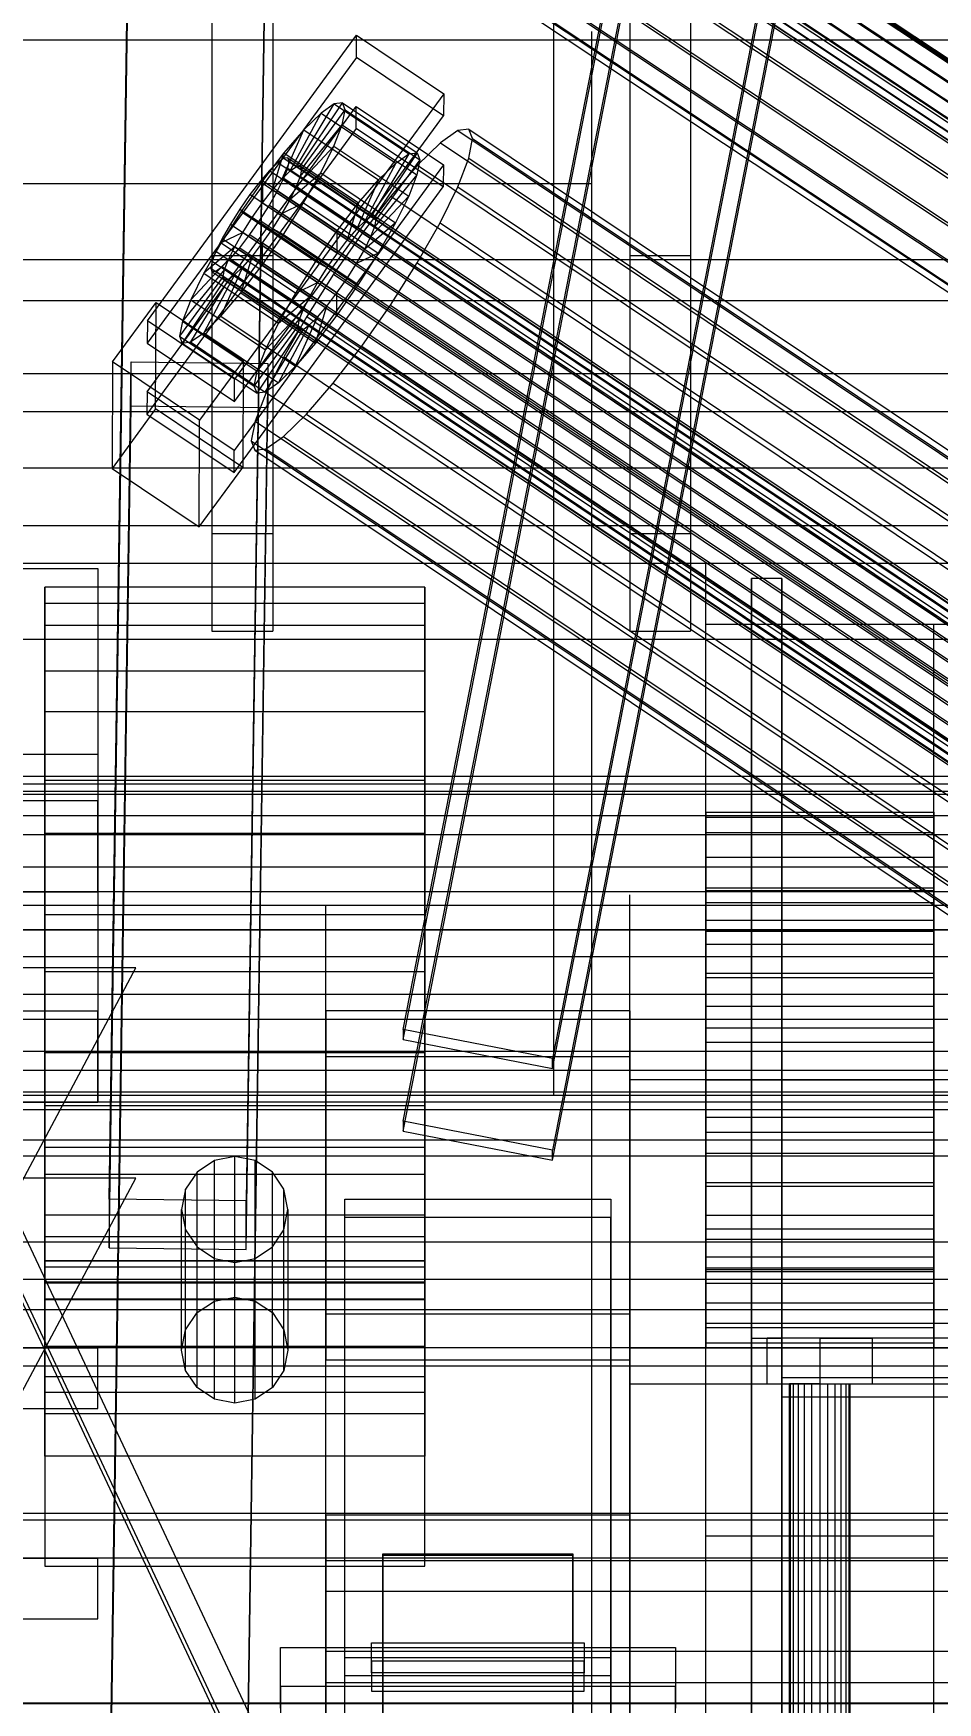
# Model space of a CAD drawing. Header units: millimetres. Extents: x -1970 to 34302, y -65268 to 6837.
# Drawn here: x -388.5 to -269.5, y -34899.9 to -34680.3 of the extents above; entities that cross this region are included whole.
import ezdxf

# ---------------------------------------------------------------- set-up
doc = ezdxf.new("R2010")
doc.units = ezdxf.units.MM
for name, color, linetype, lineweight in [('COTAS_O', 1, 'Continuous', 0), ('frontal_briquetadora', 7, 'Continuous', 0), ('frontal_C01', 7, 'Continuous', 0), ('frontal_C02', 7, 'Continuous', 0), ('frontal_C05', 7, 'Continuous', 0), ('frontal_C05-C07', 7, 'Continuous', 0), ('frontal_C07', 7, 'Continuous', 0), ('frontal_mezcladora', 7, 'Continuous', 0), ('frontal_tolva-C01', 7, 'Continuous', 0), ('frontal_tolva_provisional', 7, 'Continuous', 0)]:
    doc.layers.add(name, color=color, linetype=linetype, lineweight=lineweight)
doc.dimstyles.new('R19_100', dxfattribs={"dimtxt": 250, "dimasz": 150, "dimexe": 150, "dimexo": 80, "dimgap": 100, "dimtad": 1, "dimtih": 1, "dimtoh": 1, "dimdsep": 46, "dimcen": 0.09, "dimadec": 0, "dimazin": 0, "dimtfac": 1, "dimtdec": 4, "dimtofl": 0, "dimtmove": 0, "dimatfit": 3, "dimfxl": 1, "dimtolj": 1, "dimtzin": 0, "dimarcsym": 0})

# ---------------------------------------------------------------- blocks, each defined once
blk = doc.blocks.new('*D38')
at = {"layer": 'COTAS_O', "color": 0, "lineweight": -2, "transparency": 16777216}
for p, q in [((-570, -33700), (200, -33700)), ((50, -34750), (50, -33850)), ((-570, -34900), (200, -34900))]:
    blk.add_line(p, q, dxfattribs=at)
at = {"layer": 'COTAS_O', "color": 0, "transparency": 16777216}
for points in [[(25, -33850), (75, -33850), (50, -33700)], [(25, -34750), (75, -34750), (50, -34900)]]:
    blk.add_solid(points, dxfattribs=at)
at = {"layer": 'Defpoints', "color": 0, "transparency": 16777216}
for p in [(-650, -33700), (50, -33700), (-650, -34900)]:
    blk.add_point(p, dxfattribs=at)
blk = doc.blocks.new('*D39')
at = {"layer": 'COTAS_O', "color": 0, "lineweight": -2, "transparency": 16777216}
for p, q in [((-650, -34820), (-650, -34050)), ((650, -34820), (650, -34050)), ((-500, -34200), (500, -34200))]:
    blk.add_line(p, q, dxfattribs=at)
at = {"layer": 'COTAS_O', "color": 0, "transparency": 16777216}
for points in [[(-500, -34175), (-500, -34225), (-650, -34200)], [(500, -34175), (500, -34225), (650, -34200)]]:
    blk.add_solid(points, dxfattribs=at)
at = {"layer": 'Defpoints', "color": 0, "transparency": 16777216}
for p in [(650, -34200), (-650, -34900), (650, -34900)]:
    blk.add_point(p, dxfattribs=at)

msp = doc.modelspace()

# ---------------------------------------------------------------- linework, layer by layer
at = {"layer": 'frontal_briquetadora'}
for p, q in [((-315, -34700), (-315, -34680)), ((-430, -34700), (-315, -34700)), ((-315, -34710), (-315, -34700)), ((-430, -34710), (-315, -34710)), ((-315, -34750), (-315, -34710)), ((-315, -35000), (-315, -34710)), ((-1330, -34750), (340, -34750)), ((-430, -34750), (-315, -34750)), ((-1330, -34760), (340, -34760))]:
    msp.add_line(p, q, dxfattribs=at)
at = {"layer": 'frontal_C01'}
for p, q in [((-361.332, -34621.88), (-147.533, -34763.784)), ((-363.648, -34625.756), (-149.85, -34767.66)), ((-362.578, -34623.852), (-148.779, -34765.756)), ((-360.017, -34625.738), (-146.218, -34767.642)), ((-358.68, -34623.832), (-144.881, -34765.737)), ((-364.471, -34627.462), (-150.672, -34769.367)), ((-361.352, -34627.447), (-147.554, -34769.351)), ((-365.168, -34629.838), (-151.369, -34771.743)), ((-364.989, -34628.855), (-151.191, -34770.759)), ((-363.664, -34629.831), (-149.865, -34771.735)), ((-362.596, -34628.843), (-148.798, -34770.747)), ((-349.002, -34629.887), (-164.693, -34752.219)), ((-364.995, -34630.346), (-151.196, -34772.251)), ((-364.482, -34630.344), (-150.683, -34772.248)), ((-352.519, -34635.453), (-168.21, -34757.784)), ((-341.52, -34635.398), (-157.211, -34757.729)), ((-355.541, -34640.826), (-171.232, -34763.158)), ((-345.291, -34640.775), (-160.982, -34763.106)), ((-378.512, -34833.675), (-375.644, -34641.727)), ((-357.646, -34641.968), (-360.514, -34833.916)), ((-357.863, -34645.642), (-173.554, -34767.973)), ((-349.061, -34645.598), (-164.752, -34767.93)), ((-378.512, -34840.078), (-375.644, -34648.131)), ((-360.514, -34840.32), (-357.646, -34648.372)), ((-359.326, -34649.572), (-175.016, -34771.903)), ((-352.572, -34649.538), (-168.263, -34771.87)), ((-359.83, -34652.348), (-175.521, -34774.68)), ((-359.341, -34653.782), (-175.032, -34776.113)), ((-357.893, -34653.774), (-173.584, -34776.106)), ((-355.584, -34652.327), (-171.275, -34774.658)), ((-480, -34775.137), (-380, -34775.137)), ((-380, -34775.137), (-380, -34808.934)), ((-380, -34775.137), (-380, -34820.934)), ((-380, -34808.934), (-480, -34808.934)), ((-380, -34820.934), (-380, -34808.934)), ((-480, -34820.934), (-380, -34820.934)), ((430, -34820.934), (-430, -34820.934)), ((430, -34825.934), (-430, -34825.934)), ((-425, -34827.992), (425, -34827.992)), ((-430, -34933.934), (-375, -34830.934)), ((-375, -34830.934), (-430, -34830.934)), ((-360.514, -34833.916), (-378.512, -34833.675)), ((-378.512, -34833.675), (-378.512, -34840.078)), ((-360.514, -34840.32), (-360.514, -34833.916)), ((425, -34839.36), (-425, -34839.36)), ((-378.512, -34840.078), (-360.514, -34840.32)), ((425, -34844.257), (-425, -34844.257)), ((-425, -34855.625), (425, -34855.625)), ((430, -34875.934), (-430, -34875.934)), ((-480, -34880.934), (-380, -34880.934)), ((430, -34880.934), (-430, -34880.934)), ((-380, -34888.934), (-380, -34880.934)), ((-480, -34888.934), (-380, -34888.934))]:
    msp.add_line(p, q, dxfattribs=at)
at = {"layer": 'frontal_C02'}
for p, q in [((-373.501, -34718.097), (-345.969, -34680.504)), ((-345.981, -34683.427), (-345.969, -34680.504)), ((-345.969, -34680.504), (-334.501, -34688.187)), ((-345.981, -34683.427), (-373.513, -34721.02)), ((-334.513, -34691.11), (-345.981, -34683.427)), ((-334.501, -34688.187), (-362.033, -34725.78)), ((-353.378, -34697.714), (-347.835, -34689.393)), ((-347.835, -34689.393), (-348.918, -34689.54)), ((-347.835, -34689.393), (-338.005, -34695.979)), ((-347.47, -34690.323), (-347.835, -34689.393)), ((-334.501, -34688.187), (-334.513, -34691.11)), ((-373.539, -34727.449), (-346.008, -34689.857)), ((-362.045, -34728.703), (-334.513, -34691.11)), ((-354.71, -34698.36), (-350.645, -34690.755)), ((-353.892, -34697.784), (-348.918, -34689.54)), ((-353.205, -34698.155), (-347.47, -34690.323)), ((-350.645, -34690.755), (-352.899, -34692.954)), ((-348.918, -34689.54), (-350.645, -34690.755)), ((-350.645, -34690.755), (-340.816, -34697.341)), ((-348.918, -34689.54), (-339.088, -34696.126)), ((-347.847, -34692.267), (-347.47, -34690.323)), ((-347.47, -34690.323), (-337.64, -34696.909)), ((-346.02, -34692.779), (-346.008, -34689.857)), ((-346.008, -34689.857), (-334.539, -34697.54)), ((-346.02, -34692.779), (-373.551, -34730.372)), ((-355.777, -34699.401), (-352.899, -34692.954)), ((-352.899, -34692.954), (-355.525, -34695.988)), ((-353.384, -34699.076), (-347.847, -34692.267)), ((-352.899, -34692.954), (-343.069, -34699.54)), ((-348.941, -34695.093), (-347.847, -34692.267)), ((-347.847, -34692.267), (-338.017, -34698.853)), ((-334.551, -34700.463), (-346.02, -34692.779)), ((-332.629, -34693.045), (-334.938, -34694.669)), ((-331.181, -34692.848), (-332.629, -34693.045)), ((-332.629, -34693.045), (-148.32, -34816.529)), ((-330.692, -34694.092), (-331.181, -34692.848)), ((-331.181, -34692.848), (-146.872, -34816.332)), ((-355.525, -34695.988), (-358.345, -34699.651)), ((-357.021, -34700.839), (-355.525, -34695.988)), ((-355.525, -34695.988), (-345.695, -34702.574)), ((-353.902, -34700.415), (-348.941, -34695.093)), ((-350.678, -34698.608), (-348.941, -34695.093)), ((-348.941, -34695.093), (-339.111, -34701.679)), ((-338.005, -34695.979), (-343.549, -34704.3)), ((-339.088, -34696.126), (-338.005, -34695.979)), ((-338.005, -34695.979), (-337.64, -34696.909)), ((-334.938, -34694.669), (-337.95, -34697.609)), ((-334.938, -34694.669), (-150.629, -34818.153)), ((-331.197, -34696.691), (-330.692, -34694.092)), ((-330.692, -34694.092), (-146.383, -34817.576)), ((-334.539, -34697.54), (-362.071, -34735.133)), ((-357.415, -34698.304), (-358.659, -34699.741)), ((-356.348, -34697.262), (-357.415, -34698.304)), ((-357.415, -34698.304), (-143.617, -34841.545)), ((-355.53, -34696.687), (-356.348, -34697.262)), ((-356.348, -34697.262), (-142.549, -34840.503)), ((-355.541, -34699.317), (-355.022, -34697.978)), ((-355.017, -34696.617), (-355.53, -34696.687)), ((-355.53, -34696.687), (-141.731, -34839.928)), ((-355.022, -34697.978), (-354.844, -34697.057)), ((-355.022, -34697.978), (-141.224, -34841.22)), ((-354.844, -34697.057), (-355.017, -34696.617)), ((-355.017, -34696.617), (-141.218, -34839.858)), ((-354.844, -34697.057), (-141.045, -34840.299)), ((-354.71, -34698.36), (-353.892, -34697.784)), ((-353.892, -34697.784), (-353.378, -34697.714)), ((-344.062, -34704.37), (-353.892, -34697.784)), ((-353.205, -34698.155), (-353.384, -34699.076)), ((-343.549, -34704.3), (-353.378, -34697.714)), ((-353.378, -34697.714), (-353.205, -34698.155)), ((-343.376, -34704.741), (-353.205, -34698.155)), ((-340.816, -34697.341), (-344.88, -34704.945)), ((-339.088, -34696.126), (-344.062, -34704.37)), ((-337.64, -34696.909), (-343.376, -34704.741)), ((-343.069, -34699.54), (-340.816, -34697.341)), ((-337.95, -34697.609), (-341.461, -34701.666)), ((-340.816, -34697.341), (-339.088, -34696.126)), ((-337.64, -34696.909), (-338.017, -34698.853)), ((-337.95, -34697.609), (-153.641, -34821.093)), ((-334.539, -34697.54), (-334.551, -34700.463)), ((-332.659, -34700.469), (-331.197, -34696.691)), ((-331.197, -34696.691), (-146.887, -34820.175)), ((-362.083, -34738.056), (-334.551, -34700.463)), ((-358.345, -34699.651), (-361.166, -34703.691)), ((-358.659, -34699.741), (-359.995, -34701.476)), ((-358.659, -34699.741), (-144.861, -34842.982)), ((-358.345, -34699.651), (-358.357, -34702.573)), ((-348.515, -34706.236), (-358.345, -34699.651)), ((-357.021, -34700.839), (-355.777, -34699.401)), ((-356.363, -34700.982), (-355.541, -34699.317)), ((-355.777, -34699.401), (-354.71, -34698.36)), ((-345.947, -34705.987), (-355.777, -34699.401)), ((-355.541, -34699.317), (-141.742, -34842.558)), ((-354.725, -34702.079), (-350.678, -34698.608)), ((-353.902, -34700.415), (-354.725, -34702.079)), ((-344.88, -34704.945), (-354.71, -34698.36)), ((-353.384, -34699.076), (-353.902, -34700.415)), ((-344.073, -34707), (-353.902, -34700.415)), ((-343.554, -34705.662), (-353.384, -34699.076)), ((-352.938, -34702.572), (-350.678, -34698.608)), ((-350.678, -34698.608), (-340.848, -34705.194)), ((-343.069, -34699.54), (-345.947, -34705.987)), ((-345.695, -34702.574), (-343.069, -34699.54)), ((-338.017, -34698.853), (-343.554, -34705.662)), ((-338.017, -34698.853), (-339.111, -34701.679)), ((-334.981, -34705.168), (-332.659, -34700.469)), ((-332.659, -34700.469), (-148.35, -34823.953)), ((-359.995, -34701.476), (-361.332, -34703.39)), ((-146.196, -34844.717), (-359.995, -34701.476)), ((-359.693, -34704.487), (-358.357, -34702.573)), ((-358.357, -34702.573), (-357.021, -34700.839)), ((-358.357, -34702.573), (-348.527, -34709.159)), ((-357.434, -34702.86), (-356.363, -34700.982)), ((-347.191, -34707.424), (-357.021, -34700.839)), ((-356.363, -34700.982), (-142.565, -34844.223)), ((-354.725, -34702.079), (-355.796, -34703.957)), ((-355.796, -34703.957), (-352.938, -34702.572)), ((-355.569, -34706.716), (-352.938, -34702.572)), ((-344.895, -34708.665), (-354.725, -34702.079)), ((-352.938, -34702.572), (-343.108, -34709.158)), ((-348.515, -34706.236), (-345.695, -34702.574)), ((-345.695, -34702.574), (-347.191, -34707.424)), ((-341.461, -34701.666), (-345.231, -34706.561)), ((-339.111, -34701.679), (-344.073, -34707)), ((-341.461, -34701.666), (-157.152, -34825.149)), ((-339.111, -34701.679), (-340.848, -34705.194)), ((-361.166, -34703.691), (-363.797, -34707.835)), ((-361.332, -34703.39), (-362.578, -34705.352)), ((-361.332, -34703.39), (-147.533, -34846.631)), ((-359.693, -34704.487), (-361.166, -34703.691)), ((-361.166, -34703.691), (-351.336, -34710.277)), ((-360.939, -34706.45), (-359.693, -34704.487)), ((-360.017, -34706.736), (-358.68, -34704.822)), ((-349.863, -34711.073), (-359.693, -34704.487)), ((-358.68, -34704.822), (-357.434, -34702.86)), ((-358.68, -34704.822), (-144.881, -34848.064)), ((-357.434, -34702.86), (-143.635, -34846.101)), ((-355.796, -34703.957), (-357.042, -34705.92)), ((-345.966, -34710.543), (-355.796, -34703.957)), ((-344.062, -34704.37), (-344.88, -34704.945)), ((-343.549, -34704.3), (-344.062, -34704.37)), ((-343.554, -34705.662), (-343.376, -34704.741)), ((-343.376, -34704.741), (-343.549, -34704.3)), ((-360.939, -34706.45), (-363.797, -34707.835)), ((-362.578, -34705.352), (-363.648, -34707.23)), ((-362.578, -34705.352), (-148.779, -34848.594)), ((-362.01, -34708.328), (-360.939, -34706.45)), ((-361.352, -34708.471), (-360.017, -34706.736)), ((-351.109, -34713.036), (-360.939, -34706.45)), ((-360.017, -34706.736), (-146.218, -34849.978)), ((-358.39, -34710.757), (-355.569, -34706.716)), ((-357.042, -34705.92), (-358.378, -34707.834)), ((-357.042, -34705.92), (-355.569, -34706.716)), ((-347.212, -34712.506), (-357.042, -34705.92)), ((-355.569, -34706.716), (-345.739, -34713.302)), ((-351.336, -34710.277), (-348.515, -34706.236)), ((-345.231, -34706.561), (-349.002, -34711.963)), ((-348.527, -34709.159), (-348.515, -34706.236)), ((-345.947, -34705.987), (-347.191, -34707.424)), ((-344.88, -34704.945), (-345.947, -34705.987)), ((-160.922, -34830.045), (-345.231, -34706.561)), ((-340.848, -34705.194), (-344.895, -34708.665)), ((-344.895, -34708.665), (-344.073, -34707)), ((-344.073, -34707), (-343.554, -34705.662)), ((-340.848, -34705.194), (-343.108, -34709.158)), ((-338.003, -34710.467), (-334.981, -34705.168)), ((-334.981, -34705.168), (-150.672, -34828.652)), ((-363.797, -34707.835), (-366.057, -34711.799)), ((-362.01, -34708.328), (-366.057, -34711.799)), ((-364.471, -34708.895), (-364.989, -34710.234)), ((-363.648, -34707.23), (-364.471, -34708.895)), ((-364.471, -34708.895), (-150.672, -34852.137)), ((-363.797, -34707.835), (-353.967, -34714.421)), ((-363.648, -34707.23), (-149.85, -34850.472)), ((-362.833, -34709.993), (-362.01, -34708.328)), ((-362.596, -34709.908), (-361.352, -34708.471)), ((-352.18, -34714.914), (-362.01, -34708.328)), ((-361.352, -34708.471), (-147.554, -34851.713)), ((-358.378, -34707.834), (-359.714, -34709.569)), ((-358.378, -34707.834), (-358.39, -34710.757)), ((-348.548, -34714.42), (-358.378, -34707.834)), ((-348.527, -34709.159), (-349.863, -34711.073)), ((-347.191, -34707.424), (-348.527, -34709.159)), ((-345.966, -34710.543), (-344.895, -34708.665)), ((-343.108, -34709.158), (-345.966, -34710.543)), ((-343.108, -34709.158), (-345.739, -34713.302)), ((-363.351, -34711.331), (-368.888, -34718.14)), ((-362.833, -34709.993), (-367.794, -34715.314)), ((-364.989, -34710.234), (-365.168, -34711.155)), ((-365.168, -34711.155), (-364.995, -34711.595)), ((-365.168, -34711.155), (-151.369, -34854.396)), ((-364.989, -34710.234), (-151.191, -34853.475)), ((-364.482, -34711.526), (-363.664, -34710.95)), ((-360.958, -34711.006), (-363.836, -34717.453)), ((-363.664, -34710.95), (-362.596, -34709.908)), ((-363.664, -34710.95), (-149.865, -34854.192)), ((-363.53, -34712.252), (-363.351, -34711.331)), ((-363.351, -34711.331), (-362.833, -34709.993)), ((-353.521, -34717.917), (-363.351, -34711.331)), ((-353.003, -34716.579), (-362.833, -34709.993)), ((-362.596, -34709.908), (-148.798, -34853.15)), ((-360.958, -34711.006), (-362.025, -34712.048)), ((-359.714, -34709.569), (-361.21, -34714.419)), ((-361.21, -34714.419), (-358.39, -34710.757)), ((-359.714, -34709.569), (-360.958, -34711.006)), ((-351.128, -34717.592), (-360.958, -34711.006)), ((-349.884, -34716.155), (-359.714, -34709.569)), ((-358.39, -34710.757), (-348.56, -34717.343)), ((-353.967, -34714.421), (-351.336, -34710.277)), ((-351.336, -34710.277), (-349.863, -34711.073)), ((-349.863, -34711.073), (-351.109, -34713.036)), ((-347.212, -34712.506), (-345.966, -34710.543)), ((-341.52, -34716.007), (-338.003, -34710.467)), ((-338.003, -34710.467), (-153.694, -34833.951)), ((-363.53, -34712.252), (-369.265, -34720.084)), ((-363.357, -34712.693), (-368.9, -34721.014)), ((-362.843, -34712.623), (-367.817, -34720.867)), ((-366.057, -34711.799), (-367.794, -34715.314)), ((-362.025, -34712.048), (-366.09, -34719.652)), ((-366.057, -34711.799), (-356.228, -34718.385)), ((-364.995, -34711.595), (-364.482, -34711.526)), ((-364.995, -34711.595), (-151.196, -34854.837)), ((-364.482, -34711.526), (-150.683, -34854.767)), ((-363.357, -34712.693), (-363.53, -34712.252)), ((-353.7, -34718.838), (-363.53, -34712.252)), ((-362.843, -34712.623), (-363.357, -34712.693)), ((-353.527, -34719.279), (-363.357, -34712.693)), ((-362.025, -34712.048), (-362.843, -34712.623)), ((-353.014, -34719.209), (-362.843, -34712.623)), ((-352.196, -34718.634), (-362.025, -34712.048)), ((-353.967, -34714.421), (-351.109, -34713.036)), ((-349.002, -34711.963), (-352.519, -34717.502)), ((-351.109, -34713.036), (-352.18, -34714.914)), ((-349.002, -34711.963), (-164.693, -34835.447)), ((-345.739, -34713.302), (-348.56, -34717.343)), ((-348.548, -34714.42), (-347.212, -34712.506)), ((-345.739, -34713.302), (-347.212, -34712.506)), ((-378.086, -34723.486), (-372.35, -34715.654)), ((-372.408, -34729.683), (-372.35, -34715.654)), ((-372.35, -34715.654), (-360.882, -34723.337)), ((-367.794, -34715.314), (-368.888, -34718.14)), ((-367.794, -34715.314), (-357.964, -34721.9)), ((-363.836, -34717.453), (-361.21, -34714.419)), ((-361.21, -34714.419), (-351.38, -34721.005)), ((-356.228, -34718.385), (-353.967, -34714.421)), ((-356.228, -34718.385), (-352.18, -34714.914)), ((-352.18, -34714.914), (-353.003, -34716.579)), ((-349.884, -34716.155), (-348.548, -34714.42)), ((-348.56, -34717.343), (-348.548, -34714.42)), ((-366.09, -34719.652), (-363.836, -34717.453)), ((-363.836, -34717.453), (-354.006, -34724.039)), ((-359.058, -34724.726), (-353.521, -34717.917)), ((-357.964, -34721.9), (-353.003, -34716.579)), ((-352.519, -34717.502), (-355.541, -34722.802)), ((-354.006, -34724.039), (-351.128, -34717.592)), ((-353.521, -34717.917), (-353.7, -34718.838)), ((-353.003, -34716.579), (-353.521, -34717.917)), ((-352.519, -34717.502), (-168.21, -34840.986)), ((-352.196, -34718.634), (-351.128, -34717.592)), ((-351.38, -34721.005), (-349.884, -34716.155)), ((-348.56, -34717.343), (-351.38, -34721.005)), ((-351.128, -34717.592), (-349.884, -34716.155)), ((-345.291, -34721.408), (-341.52, -34716.007)), ((-341.52, -34716.007), (-157.211, -34839.491)), ((-373.501, -34718.097), (-373.513, -34721.02)), ((-362.033, -34725.78), (-373.501, -34718.097)), ((-368.888, -34718.14), (-369.265, -34720.084)), ((-369.265, -34720.084), (-368.9, -34721.014)), ((-369.265, -34720.084), (-359.436, -34726.67)), ((-368.888, -34718.14), (-359.058, -34724.726)), ((-367.817, -34720.867), (-366.09, -34719.652)), ((-366.09, -34719.652), (-356.26, -34726.238)), ((-359.436, -34726.67), (-353.7, -34718.838)), ((-359.07, -34727.6), (-353.527, -34719.279)), ((-357.987, -34727.453), (-353.014, -34719.209)), ((-357.964, -34721.9), (-356.228, -34718.385)), ((-356.26, -34726.238), (-352.196, -34718.634)), ((-353.7, -34718.838), (-353.527, -34719.279)), ((-353.527, -34719.279), (-353.014, -34719.209)), ((-353.014, -34719.209), (-352.196, -34718.634)), ((-373.513, -34721.02), (-362.045, -34728.703)), ((-368.9, -34721.014), (-367.817, -34720.867)), ((-368.9, -34721.014), (-359.07, -34727.6)), ((-367.817, -34720.867), (-357.987, -34727.453)), ((-359.058, -34724.726), (-357.964, -34721.9)), ((-351.38, -34721.005), (-354.006, -34724.039)), ((-349.061, -34726.304), (-345.291, -34721.408)), ((-345.291, -34721.408), (-160.982, -34844.892)), ((-378.512, -34917.232), (-375.644, -34723.465)), ((-378.086, -34723.486), (-378.143, -34737.514)), ((-366.618, -34731.169), (-378.086, -34723.486)), ((-375.644, -34729.311), (-375.644, -34723.465)), ((-375.644, -34723.465), (-357.646, -34723.709)), ((-360.882, -34723.337), (-366.618, -34731.169)), ((-360.882, -34723.337), (-360.939, -34737.366)), ((-357.646, -34723.709), (-360.514, -34917.476)), ((-355.541, -34722.802), (-357.863, -34727.501)), ((-357.646, -34723.709), (-357.646, -34729.554)), ((-354.006, -34724.039), (-356.26, -34726.238)), ((-355.541, -34722.802), (-171.232, -34846.286)), ((-362.045, -34728.703), (-362.033, -34725.78)), ((-359.436, -34726.67), (-359.058, -34724.726)), ((-359.07, -34727.6), (-359.436, -34726.67)), ((-356.26, -34726.238), (-357.987, -34727.453)), ((-352.572, -34730.36), (-349.061, -34726.304)), ((-349.061, -34726.304), (-164.752, -34849.788)), ((-373.539, -34727.449), (-373.551, -34730.372)), ((-362.071, -34735.133), (-373.539, -34727.449)), ((-357.863, -34727.501), (-359.326, -34731.279)), ((-357.987, -34727.453), (-359.07, -34727.6)), ((-357.863, -34727.501), (-173.554, -34850.985)), ((-378.512, -34923.078), (-375.644, -34729.311)), ((-372.408, -34729.683), (-378.143, -34737.514)), ((-357.646, -34729.554), (-375.644, -34729.311)), ((-373.551, -34730.372), (-362.083, -34738.056)), ((-360.939, -34737.366), (-372.408, -34729.683)), ((-366.675, -34745.198), (-366.618, -34731.169)), ((-360.514, -34923.322), (-357.646, -34729.554)), ((-355.584, -34733.3), (-352.572, -34730.36)), ((-352.572, -34730.36), (-168.263, -34853.844)), ((-359.326, -34731.279), (-359.83, -34733.878)), ((-359.326, -34731.279), (-175.016, -34854.762)), ((-357.893, -34734.924), (-355.584, -34733.3)), ((-355.584, -34733.3), (-171.275, -34856.784)), ((-362.083, -34738.056), (-362.071, -34735.133)), ((-359.83, -34733.878), (-359.341, -34735.121)), ((-359.83, -34733.878), (-175.521, -34857.362)), ((-359.341, -34735.121), (-357.893, -34734.924)), ((-359.341, -34735.121), (-175.032, -34858.605)), ((-357.893, -34734.924), (-173.584, -34858.408)), ((-378.143, -34737.514), (-366.675, -34745.198)), ((-366.675, -34745.198), (-360.939, -34737.366)), ((-480, -34750.692), (-380, -34750.692)), ((-380, -34750.692), (-380, -34781.253)), ((-380, -34750.692), (-380, -34793.253)), ((-380, -34781.253), (-480, -34781.253)), ((-380, -34793.253), (-380, -34781.253)), ((-480, -34793.253), (-380, -34793.253)), ((430, -34793.253), (-430, -34793.253)), ((430, -34798.253), (-430, -34798.253)), ((-430, -34906.253), (-375, -34803.253)), ((-375, -34803.253), (-430, -34803.253)), ((430, -34848.253), (-430, -34848.253)), ((-480, -34853.253), (-380, -34853.253)), ((430, -34853.253), (-430, -34853.253)), ((-380, -34861.253), (-380, -34853.253)), ((-480, -34861.253), (-380, -34861.253))]:
    msp.add_line(p, q, dxfattribs=at)
at = {"layer": 'frontal_C05'}
for p, q in [((-300, -34750), (300, -34750)), ((-300, -34758), (-300, -34750)), ((-300, -34758), (300, -34758)), ((-300, -34758), (-270, -34758)), ((-300, -34858), (-300, -34758)), ((-270, -34858), (-270, -34758)), ((-300, -34792.75), (-300, -34782.75)), ((-300, -34782.75), (-300, -34783.427)), ((-300, -34782.75), (-270, -34782.75)), ((-300, -34793.235), (-300, -34783.427)), ((-300, -34783.427), (-300, -34785.433)), ((-300, -34783.427), (-270, -34783.427)), ((-270, -34783.427), (-270, -34782.75)), ((-270, -34782.75), (-270, -34792.75)), ((-270, -34785.433), (-270, -34783.427)), ((-270, -34783.427), (-270, -34793.235)), ((-300, -34794.672), (-300, -34785.433)), ((-300, -34785.433), (-300, -34788.691)), ((-300, -34785.433), (-270, -34785.433)), ((-270, -34788.691), (-270, -34785.433)), ((-270, -34785.433), (-270, -34794.672)), ((-300, -34797.005), (-300, -34788.691)), ((-300, -34788.691), (-300, -34793.074)), ((-300, -34788.691), (-270, -34788.691)), ((-270, -34793.074), (-270, -34788.691)), ((-270, -34788.691), (-270, -34797.005)), ((-300, -34793.235), (-300, -34792.75)), ((-270, -34792.75), (-300, -34792.75)), ((-270, -34792.75), (-270, -34793.235)), ((-310, -34798.454), (-310, -34793.627)), ((-300, -34800.146), (-300, -34793.074)), ((-300, -34793.074), (-300, -34798.416)), ((-300, -34793.074), (-270, -34793.074)), ((-300, -34794.672), (-300, -34793.235)), ((-270, -34793.235), (-300, -34793.235)), ((-300, -34797.005), (-300, -34794.672)), ((-270, -34794.672), (-300, -34794.672)), ((-270, -34798.416), (-270, -34793.074)), ((-270, -34793.074), (-270, -34800.146)), ((-270, -34793.235), (-270, -34794.672)), ((-270, -34794.672), (-270, -34797.005)), ((-300, -34800.146), (-300, -34797.005)), ((-270, -34797.005), (-300, -34797.005)), ((-270, -34797.005), (-270, -34800.146)), ((-310, -34807.153), (-310, -34798.454)), ((-300, -34803.972), (-300, -34798.416)), ((-300, -34798.416), (-300, -34804.51)), ((-300, -34798.416), (-270, -34798.416)), ((-270, -34804.51), (-270, -34798.416)), ((-270, -34798.416), (-270, -34803.972)), ((-300, -34803.972), (-300, -34800.146)), ((-270, -34800.146), (-300, -34800.146)), ((-270, -34800.146), (-270, -34803.972)), ((-300, -34808.337), (-300, -34803.972)), ((-270, -34803.972), (-300, -34803.972)), ((-300, -34808.337), (-300, -34804.51)), ((-300, -34804.51), (-300, -34811.123)), ((-300, -34804.51), (-270, -34804.51)), ((-270, -34803.972), (-270, -34808.337)), ((-270, -34811.123), (-270, -34804.51)), ((-270, -34804.51), (-270, -34808.337)), ((-310, -34818), (-310, -34807.153)), ((-300, -34813.074), (-300, -34808.337)), ((-270, -34808.337), (-300, -34808.337)), ((-270, -34808.337), (-270, -34813.074)), ((-300, -34813.074), (-300, -34811.123)), ((-300, -34811.123), (-300, -34818)), ((-300, -34811.123), (-270, -34811.123)), ((-270, -34818), (-270, -34811.123)), ((-270, -34811.123), (-270, -34813.074)), ((-300, -34818), (-300, -34813.074)), ((-270, -34813.074), (-300, -34813.074)), ((-270, -34813.074), (-270, -34818)), ((-250, -34818), (-310, -34818)), ((-310, -34818), (-310, -34828.847)), ((-300, -34818), (-270, -34818)), ((-300, -34818), (-300, -34822.926)), ((-300, -34824.877), (-300, -34818)), ((-270, -34818), (-270, -34824.877)), ((-270, -34822.926), (-270, -34818)), ((-300, -34822.926), (-300, -34824.877)), ((-270, -34822.926), (-300, -34822.926)), ((-300, -34822.926), (-300, -34827.663)), ((-270, -34824.877), (-270, -34822.926)), ((-270, -34827.663), (-270, -34822.926)), ((-300, -34824.877), (-270, -34824.877)), ((-300, -34831.49), (-300, -34824.877)), ((-270, -34824.877), (-270, -34831.49)), ((-300, -34827.663), (-300, -34831.49)), ((-270, -34827.663), (-300, -34827.663)), ((-300, -34827.663), (-300, -34832.028)), ((-270, -34831.49), (-270, -34827.663)), ((-270, -34832.028), (-270, -34827.663)), ((-310, -34828.847), (-310, -34837.546)), ((-300, -34831.49), (-270, -34831.49)), ((-300, -34837.584), (-300, -34831.49)), ((-300, -34832.028), (-300, -34837.584)), ((-270, -34832.028), (-300, -34832.028)), ((-300, -34832.028), (-300, -34835.854)), ((-270, -34831.49), (-270, -34837.584)), ((-270, -34837.584), (-270, -34832.028)), ((-270, -34835.854), (-270, -34832.028)), ((-300, -34835.854), (-300, -34842.926)), ((-270, -34835.854), (-300, -34835.854)), ((-300, -34835.854), (-300, -34838.995)), ((-270, -34842.926), (-270, -34835.854)), ((-270, -34838.995), (-270, -34835.854)), ((-310, -34837.546), (-310, -34842.373)), ((-300, -34837.584), (-270, -34837.584)), ((-300, -34842.926), (-300, -34837.584)), ((-270, -34837.584), (-270, -34842.926)), ((-300, -34838.995), (-300, -34847.309)), ((-270, -34838.995), (-300, -34838.995)), ((-300, -34838.995), (-300, -34841.328)), ((-270, -34847.309), (-270, -34838.995)), ((-270, -34841.328), (-270, -34838.995)), ((-300, -34841.328), (-300, -34850.567)), ((-270, -34841.328), (-300, -34841.328)), ((-300, -34841.328), (-300, -34842.765)), ((-300, -34842.765), (-300, -34852.573)), ((-270, -34842.765), (-300, -34842.765)), ((-300, -34842.765), (-300, -34843.25)), ((-300, -34842.926), (-270, -34842.926)), ((-300, -34847.309), (-300, -34842.926)), ((-300, -34843.25), (-300, -34853.25)), ((-270, -34843.25), (-300, -34843.25)), ((-270, -34850.567), (-270, -34841.328)), ((-270, -34842.765), (-270, -34841.328)), ((-270, -34852.573), (-270, -34842.765)), ((-270, -34843.25), (-270, -34842.765)), ((-270, -34842.926), (-270, -34847.309)), ((-270, -34853.25), (-270, -34843.25)), ((-300, -34844.75), (-270, -34844.75)), ((-300, -34853.25), (-300, -34844.75)), ((-270, -34853.25), (-270, -34844.75)), ((-300, -34847.309), (-270, -34847.309)), ((-300, -34850.567), (-300, -34847.309)), ((-270, -34847.309), (-270, -34850.567)), ((-300, -34850.567), (-270, -34850.567)), ((-300, -34852.573), (-300, -34850.567)), ((-285, -34852), (-291.928, -34852)), ((-291.928, -34858), (-291.928, -34852)), ((-285, -34852), (-278.072, -34852)), ((-285, -34852), (-285, -34858)), ((-278.072, -34858), (-278.072, -34852)), ((-270, -34850.567), (-270, -34852.573)), ((-310, -34853.25), (-260, -34853.25)), ((-310, -34858), (-310, -34853.25)), ((-300, -34852.573), (-270, -34852.573)), ((-300, -34853.25), (-300, -34852.573)), ((-300, -34853.25), (-270, -34853.25)), ((-270, -34852.573), (-270, -34853.25)), ((-310, -34858), (-260, -34858)), ((-300, -34858), (-270, -34858)), ((-300, -34923.75), (-300, -34858)), ((-300, -34918), (-300, -34858)), ((-300, -34878), (-300, -34858)), ((-291.928, -34858), (-285, -34858)), ((-288.864, -34858), (-289, -34858)), ((-289, -34912), (-289, -34858)), ((-288.464, -34858), (-288.864, -34858)), ((-288.864, -34912), (-288.864, -34858)), ((-287.828, -34858), (-288.464, -34858)), ((-288.464, -34912), (-288.464, -34858)), ((-287, -34858), (-287.828, -34858)), ((-287.828, -34912), (-287.828, -34858)), ((-286.035, -34858), (-287, -34858)), ((-287, -34912), (-287, -34858)), ((-285, -34858), (-286.035, -34858)), ((-286.035, -34912), (-286.035, -34858)), ((-285, -34858), (-283.965, -34858)), ((-285, -34858), (-285, -34912)), ((-285, -34858), (-278.072, -34858)), ((-283.965, -34858), (-283, -34858)), ((-283.965, -34912), (-283.965, -34858)), ((-283, -34858), (-282.172, -34858)), ((-283, -34912), (-283, -34858)), ((-282.172, -34858), (-281.536, -34858)), ((-282.172, -34912), (-282.172, -34858)), ((-281.536, -34858), (-281.136, -34858)), ((-281.536, -34912), (-281.536, -34858)), ((-281.136, -34858), (-281, -34858)), ((-281.136, -34912), (-281.136, -34858)), ((-281, -34912), (-281, -34858)), ((-270, -34923.75), (-270, -34858)), ((-270, -34918), (-270, -34858)), ((-270, -34878), (-270, -34858)), ((-300, -34878), (-270, -34878))]:
    msp.add_line(p, q, dxfattribs=at)
at = {"layer": 'frontal_C05-C07'}
for p, q in [((-300, -34850), (-250, -34850)), ((-300, -34858), (-300, -34850)), ((-300, -34858), (-250, -34858))]:
    msp.add_line(p, q, dxfattribs=at)
at = {"layer": 'frontal_C07'}
for p, q in [((-339.815, -34811.366), (-299.815, -34607.031)), ((-339.815, -34812.653), (-299.815, -34608.318)), ((-280.185, -34610.849), (-320.185, -34815.184)), ((-320.185, -34816.471), (-280.185, -34612.136)), ((-339.815, -34823.435), (-299.815, -34619.1)), ((-339.815, -34824.722), (-299.815, -34620.387)), ((-280.185, -34622.917), (-320.185, -34827.253)), ((-320.185, -34828.54), (-280.185, -34624.205)), ((-387, -34755.271), (-387, -34753.152)), ((-387, -34753.152), (-387, -34758.166)), ((-337, -34753.152), (-387, -34753.152)), ((-337, -34758.166), (-337, -34753.152)), ((-337, -34753.152), (-337, -34755.271)), ((-387, -34764.2), (-387, -34755.271)), ((-337, -34755.271), (-387, -34755.271)), ((-337, -34755.271), (-337, -34764.2)), ((-387, -34758.166), (-387, -34769.548)), ((-337, -34758.166), (-387, -34758.166)), ((-337, -34769.548), (-337, -34758.166)), ((-387, -34778.578), (-387, -34764.2)), ((-337, -34764.2), (-387, -34764.2)), ((-337, -34764.2), (-337, -34778.578)), ((-387, -34769.548), (-387, -34785.566)), ((-337, -34769.548), (-387, -34769.548)), ((-337, -34785.566), (-337, -34769.548)), ((420, -34778.071), (-420, -34778.071)), ((420, -34779.063), (-420, -34779.063)), ((-387, -34796.218), (-387, -34778.578)), ((-337, -34778.578), (-387, -34778.578)), ((-337, -34778.578), (-337, -34796.218)), ((420, -34780.418), (-420, -34780.418)), ((420, -34783.242), (-420, -34783.242)), ((420, -34785.746), (-420, -34785.746)), ((-387, -34785.566), (-387, -34803.782)), ((-337, -34785.566), (-387, -34785.566)), ((-337, -34803.782), (-337, -34785.566)), ((420, -34789.973), (-420, -34789.973)), ((420, -34793.244), (-420, -34793.244)), ((-387, -34814.434), (-387, -34796.218)), ((-387, -34796.218), (-337, -34796.218)), ((-337, -34796.218), (-337, -34814.434)), ((-420, -34798.23), (420, -34798.23)), ((420, -34801.77), (-420, -34801.77)), ((-387, -34803.782), (-387, -34821.422)), ((-337, -34803.782), (-387, -34803.782)), ((-337, -34821.422), (-337, -34803.782)), ((420, -34806.756), (-420, -34806.756)), ((420, -34810.027), (-420, -34810.027)), ((-310, -34808.917), (-350, -34808.917)), ((-350, -34808.917), (-350, -34848.787)), ((-350, -34814.951), (-350, -34808.917)), ((-310, -34848.787), (-310, -34808.917)), ((-310, -34808.917), (-310, -34814.951)), ((-320.185, -34815.184), (-339.815, -34811.366)), ((-339.815, -34811.366), (-339.815, -34812.653)), ((420, -34814.254), (-420, -34814.254)), ((-387, -34830.452), (-387, -34814.434)), ((-337, -34814.434), (-387, -34814.434)), ((-339.815, -34812.653), (-320.185, -34816.471)), ((-337, -34814.434), (-337, -34830.452)), ((420, -34816.758), (-420, -34816.758)), ((-310, -34814.951), (-350, -34814.951)), ((-350, -34814.951), (-350, -34854.822)), ((-350, -34875.296), (-350, -34814.951)), ((-320.185, -34816.471), (-320.185, -34815.184)), ((-310, -34854.822), (-310, -34814.951)), ((-310, -34814.951), (-310, -34875.296)), ((420, -34819.582), (-420, -34819.582)), ((420, -34820.937), (-420, -34820.937)), ((420, -34821.929), (-420, -34821.929)), ((-387, -34821.422), (-387, -34835.8)), ((-337, -34821.422), (-387, -34821.422)), ((-320.185, -34827.253), (-339.815, -34823.435)), ((-339.815, -34823.435), (-339.815, -34824.722)), ((-337, -34835.8), (-337, -34821.422)), ((-339.815, -34824.722), (-320.185, -34828.54)), ((-387, -34846.955), (-387, -34826.841)), ((-387, -34826.841), (-337, -34826.841)), ((-387, -34841.792), (-387, -34826.841)), ((-337, -34826.841), (-337, -34846.955)), ((-337, -34826.841), (-337, -34841.792)), ((-320.185, -34828.54), (-320.185, -34827.253)), ((-366.95, -34830.109), (-368.467, -34832.373)), ((-364.679, -34828.597), (-366.95, -34830.109)), ((-366.95, -34848.615), (-366.95, -34830.109)), ((-362, -34828.065), (-364.679, -34828.597)), ((-364.679, -34847.102), (-364.679, -34828.597)), ((-359.321, -34828.597), (-362, -34828.065)), ((-362, -34846.571), (-362, -34828.065)), ((-357.05, -34830.109), (-359.321, -34828.597)), ((-359.321, -34847.102), (-359.321, -34828.597)), ((-355.533, -34832.373), (-357.05, -34830.109)), ((-357.05, -34848.615), (-357.05, -34830.109)), ((-387, -34841.834), (-387, -34830.452)), ((-337, -34830.452), (-387, -34830.452)), ((-337, -34830.452), (-337, -34841.834)), ((-368.467, -34832.373), (-369, -34835.043)), ((-368.467, -34850.878), (-368.467, -34832.373)), ((-355, -34835.043), (-355.533, -34832.373)), ((-355.533, -34850.878), (-355.533, -34832.373)), ((-347.5, -34836.093), (-347.5, -34833.68)), ((-347.5, -34833.68), (-312.5, -34833.68)), ((-347.5, -34993.161), (-347.5, -34833.68)), ((-312.5, -34833.68), (-312.5, -34836.093)), ((-312.5, -34833.68), (-312.5, -34993.161)), ((-387, -34835.8), (-387, -34844.729)), ((-337, -34835.8), (-387, -34835.8)), ((-369, -34835.043), (-368.467, -34837.713)), ((-369, -34853.548), (-369, -34835.043)), ((-355.533, -34837.713), (-355, -34835.043)), ((-355, -34835.043), (-355, -34853.548)), ((-312.5, -34836.093), (-347.5, -34836.093)), ((-347.5, -34995.575), (-347.5, -34836.093)), ((-337, -34844.729), (-337, -34835.8)), ((-312.5, -34995.575), (-312.5, -34836.093)), ((-387, -34853.092), (-387, -34838.609)), ((-387, -34838.609), (-337, -34838.609)), ((-387, -34844.59), (-387, -34838.609)), ((-368.467, -34837.713), (-366.95, -34839.976)), ((-368.467, -34856.219), (-368.467, -34837.713)), ((-357.05, -34839.976), (-355.533, -34837.713)), ((-355.533, -34856.219), (-355.533, -34837.713)), ((-337, -34838.609), (-337, -34853.092)), ((-337, -34838.609), (-337, -34844.59)), ((-366.95, -34839.976), (-364.679, -34841.489)), ((-366.95, -34858.482), (-366.95, -34839.976)), ((-359.321, -34841.489), (-357.05, -34839.976)), ((-357.05, -34858.482), (-357.05, -34839.976)), ((-337, -34841.792), (-387, -34841.792)), ((-387, -34841.792), (-387, -34861.907)), ((-387, -34846.848), (-387, -34841.834)), ((-337, -34841.834), (-387, -34841.834)), ((-387, -34857.079), (-387, -34842.597)), ((-387, -34842.597), (-337, -34842.597)), ((-387, -34867.515), (-387, -34842.597)), ((-364.679, -34841.489), (-362, -34842.02)), ((-364.679, -34859.995), (-364.679, -34841.489)), ((-362, -34842.02), (-359.321, -34841.489)), ((-362, -34860.526), (-362, -34842.02)), ((-359.321, -34859.995), (-359.321, -34841.489)), ((-337, -34861.907), (-337, -34841.792)), ((-337, -34841.834), (-337, -34846.848)), ((-337, -34842.597), (-337, -34857.079)), ((-337, -34842.597), (-337, -34867.515)), ((-337, -34844.59), (-387, -34844.59)), ((-387, -34844.59), (-387, -34859.073)), ((-387, -34844.729), (-387, -34846.848)), ((-337, -34844.729), (-387, -34844.729)), ((-337, -34859.073), (-337, -34844.59)), ((-337, -34846.848), (-337, -34844.729)), ((-337, -34846.848), (-387, -34846.848)), ((-337, -34846.955), (-387, -34846.955)), ((-387, -34846.955), (-387, -34861.907)), ((-366.95, -34848.615), (-364.679, -34847.102)), ((-364.679, -34847.102), (-362, -34846.571)), ((-362, -34846.571), (-359.321, -34847.102)), ((-359.321, -34847.102), (-357.05, -34848.615)), ((-337, -34861.907), (-337, -34846.955)), ((-368.467, -34850.878), (-366.95, -34848.615)), ((-357.05, -34848.615), (-355.533, -34850.878)), ((-350, -34848.787), (-310, -34848.787)), ((-350, -34854.822), (-350, -34848.787)), ((-310, -34854.822), (-310, -34848.787)), ((-369, -34853.548), (-368.467, -34850.878)), ((-355.533, -34850.878), (-355, -34853.548)), ((-337, -34853.092), (-387, -34853.092)), ((-387, -34853.092), (-387, -34859.073)), ((-368.467, -34856.219), (-369, -34853.548)), ((-355, -34853.548), (-355.533, -34856.219)), ((-337, -34859.073), (-337, -34853.092)), ((-366.95, -34858.482), (-368.467, -34856.219)), ((-355.533, -34856.219), (-357.05, -34858.482)), ((-350, -34854.822), (-310, -34854.822)), ((-350, -34915.167), (-350, -34854.822)), ((-310, -34915.167), (-310, -34854.822)), ((-337, -34857.079), (-387, -34857.079)), ((-387, -34857.079), (-387, -34881.998)), ((-364.679, -34859.995), (-366.95, -34858.482)), ((-357.05, -34858.482), (-359.321, -34859.995)), ((-337, -34881.998), (-337, -34857.079)), ((-387, -34859.073), (-337, -34859.073)), ((-362, -34860.526), (-364.679, -34859.995)), ((-359.321, -34859.995), (-362, -34860.526)), ((-387, -34861.907), (-337, -34861.907)), ((-337, -34867.515), (-387, -34867.515)), ((-387, -34867.515), (-387, -34881.998)), ((-337, -34881.998), (-337, -34867.515)), ((-310, -34875.296), (-350, -34875.296)), ((-350, -34875.296), (-350, -34915.167)), ((-350, -34971.848), (-350, -34875.296)), ((-310, -34915.167), (-310, -34875.296)), ((-310, -34875.296), (-310, -34971.848)), ((-342.5, -34910.105), (-342.5, -34880.357)), ((-342.5, -34880.357), (-317.5, -34880.357)), ((-342.5, -34880.357), (-342.5, -34979.494)), ((-317.5, -34880.571), (-342.5, -34880.571)), ((-342.5, -34880.571), (-342.5, -34909.892)), ((-342.5, -35136.604), (-342.5, -34880.571)), ((-317.5, -34880.357), (-317.5, -34910.105)), ((-317.5, -34979.494), (-317.5, -34880.357)), ((-317.5, -34909.892), (-317.5, -34880.571)), ((-317.5, -34880.571), (-317.5, -35136.604)), ((-387, -34881.998), (-337, -34881.998)), ((-350, -34885.338), (-350, -34881.25)), ((-350, -34881.25), (350, -34881.25)), ((-350, -34893.211), (-350, -34881.25)), ((350, -34885.338), (-350, -34885.338)), ((-350, -34885.338), (-350, -34897.299)), ((-356, -34897.83), (-356, -34892.68)), ((-356, -34892.68), (-304, -34892.68)), ((-356, -34900.654), (-356, -34892.68)), ((350, -34893.211), (-350, -34893.211)), ((-350, -34893.211), (-350, -34897.299)), ((-344, -34894.468), (-344, -34892.055)), ((-344, -34892.055), (-316, -34892.055)), ((-344, -34896.042), (-344, -34892.055)), ((-316, -34892.055), (-316, -34894.468)), ((-316, -34892.055), (-316, -34896.042)), ((-304, -34892.68), (-304, -34897.83)), ((-304, -34892.68), (-304, -34900.654)), ((-347.5, -34896.438), (-347.5, -34894.024)), ((-347.5, -34894.024), (-312.5, -34894.024)), ((-347.5, -35053.506), (-347.5, -34894.024)), ((-316, -34894.468), (-344, -34894.468)), ((-344, -34894.468), (-344, -34898.455)), ((-316, -34898.455), (-316, -34894.468)), ((-312.5, -34894.024), (-312.5, -34896.438)), ((-312.5, -34894.024), (-312.5, -35053.506)), ((-304, -34897.83), (-356, -34897.83)), ((-356, -34897.83), (-356, -34905.804)), ((-350, -34897.299), (350, -34897.299)), ((-312.5, -34896.438), (-347.5, -34896.438)), ((-347.5, -35055.92), (-347.5, -34896.438)), ((-316, -34896.042), (-344, -34896.042)), ((-344, -34896.042), (-344, -34898.455)), ((-316, -34898.455), (-316, -34896.042)), ((-312.5, -35055.92), (-312.5, -34896.438)), ((-304, -34905.804), (-304, -34897.83)), ((-344, -34898.455), (-316, -34898.455))]:
    msp.add_line(p, q, dxfattribs=at)
at = {"layer": 'frontal_mezcladora'}
for p, q in [((-320, -34820), (-320, -34600)), ((-365, -34654.654), (-365, -34709.466)), ((-357, -34654.654), (-357, -34709.466)), ((-310, -34654.654), (-310, -34709.466)), ((-302, -34654.654), (-302, -34709.466)), ((-420, -34681.107), (240, -34681.107)), ((-625, -34710), (625, -34710)), ((-625, -34710), (-150, -34710)), ((-365, -34709.466), (-365, -34746.089)), ((-365, -34709.466), (-357, -34709.466)), ((-357, -34709.466), (-357, -34746.089)), ((-310, -34709.466), (-310, -34746.089)), ((-310, -34709.466), (-302, -34709.466)), ((-302, -34709.466), (-302, -34746.089)), ((-420, -34715.398), (240, -34715.398)), ((-625, -34725), (625, -34725)), ((-625, -34730), (625, -34730)), ((-625, -34730), (-150, -34730)), ((-420, -34737.414), (240, -34737.414)), ((-420, -34745), (240, -34745)), ((-400, -34745), (220, -34745)), ((-365, -34746.089), (-365, -34758.95)), ((-365, -34746.089), (-357, -34746.089)), ((-357, -34746.089), (-357, -34758.95)), ((-310, -34746.089), (-310, -34758.95)), ((-310, -34746.089), (-302, -34746.089)), ((-302, -34746.089), (-302, -34758.95)), ((-365, -34758.95), (-357, -34758.95)), ((-310, -34758.95), (-302, -34758.95)), ((-600, -34760), (600, -34760)), ((-465, -34760), (295, -34760)), ((-400, -34780), (220, -34780)), ((-465, -34795), (295, -34795)), ((-430, -34795), (-350, -34795)), ((-350, -34820), (-350, -34795)), ((-600, -34820), (600, -34820)), ((-430, -34820), (-350, -34820)), ((-320, -34820), (-260, -34820)), ((-600, -34875), (600, -34875))]:
    msp.add_line(p, q, dxfattribs=at)
at = {"layer": 'frontal_tolva-C01'}
for p, q in [((-225, -35197.379), (-600, -34398.805)), ((-596.379, -34398.3), (-221.379, -35196.873)), ((-600, -34400), (-225, -35198.574))]:
    msp.add_line(p, q, dxfattribs=at)
at = {"layer": 'frontal_tolva_provisional'}
for p, q in [((-294, -35070), (-294, -34752)), ((-294, -34752), (-294, -34852)), ((-290, -34752), (-294, -34752)), ((-290, -34852), (-290, -34752)), ((-290, -34752), (-290, -35070)), ((-294, -34852), (-294, -35170)), ((-294, -34852), (-290, -34852)), ((-290, -34852), (-290, -35170)), ((290, -34852), (-290, -34852)), ((-290, -34857.142), (-290, -34852)), ((-290, -34857.142), (290, -34857.142)), ((-290, -35175.142), (-290, -34857.142)), ((-290, -34859.713), (-290, -34857.142)), ((-290, -34859.713), (290, -34859.713)), ((-290, -35177.713), (-290, -34859.713))]:
    msp.add_line(p, q, dxfattribs=at)

# ---------------------------------------------------------------- dimensions: what is measured, and where the dimension line sits
at = {"layer": 'COTAS_O'}
for p2, distance, picture, middle in [((-650, -33700), -700, '*D38', (50, -34300)), ((650, -34900), 700, '*D39', (0, -34200))]:
    dim = msp.add_aligned_dim(p1=(-650, -34900), p2=p2, distance=distance, text='<> O', dimstyle='R19_100', dxfattribs=at)
    dim.commit()
    dim.dimension.update_dxf_attribs({"geometry": picture, "text_midpoint": middle})

doc.saveas('drawing.dxf')
